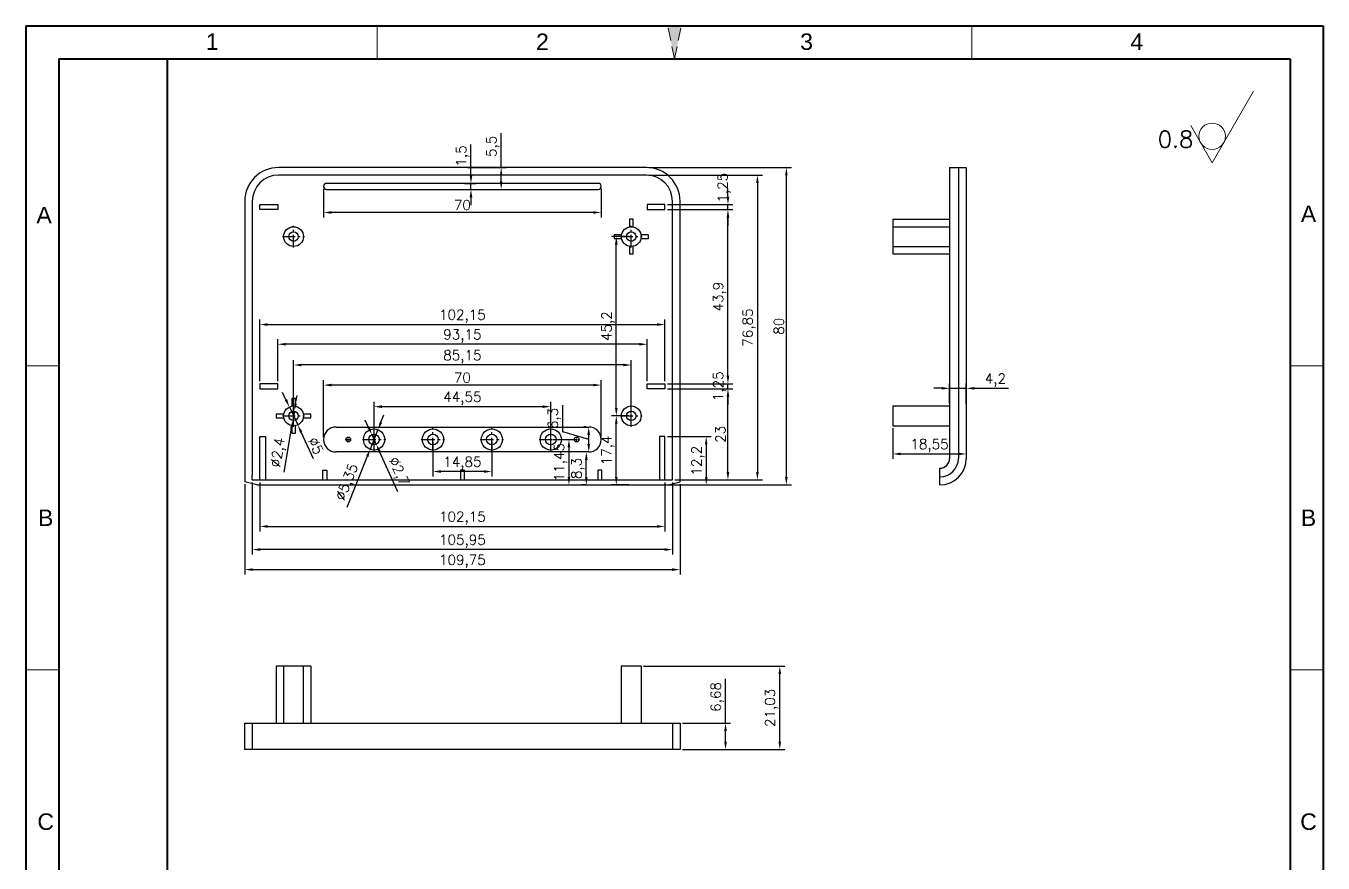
# Model space of a CAD drawing. Header units: millimetres. Extents: x 1936 to 2263, y 580 to 1058.
# Drawn here: x 1936.1 to 2263.2, y 846.7 to 1057.7 of the extents above; entities that cross this region are included whole.
import ezdxf
from ezdxf.enums import TextEntityAlignment as Align

# ---------------------------------------------------------------- set-up
doc = ezdxf.new("R2010")
doc.units = ezdxf.units.MM
for name, pattern in [('ACAD_ISO10W100', [18, 12, -3, 0, -3]), ('CENTER', [50.8, 31.75, -6.35, 6.35, -6.35]), ('HIDDEN2', [4.7625, 3.175, -1.5875])]:
    doc.linetypes.add(name, pattern=pattern)
for name, color, linetype, lineweight in [('dim', 82, 'Continuous', 9), ('图层1', 7, 'ACAD_ISO10W100', 15), ('图层4', 7, 'Continuous', 40), ('图层5', 7, 'HIDDEN2', 15), ('细实线', 3, 'Continuous', 18)]:
    doc.layers.add(name, color=color, linetype=linetype, lineweight=lineweight)
doc.layers.add('尺寸线', color=7, linetype='Continuous')
doc.styles.get("Standard").update_dxf_attribs({"font": 'txt', "bigfont": 'gbcbig.shx'})
doc.styles.add('样式 3', font='arial.ttf', dxfattribs={"height": 3.8})
doc.dimstyles.new('ISO-25', dxfattribs={"dimtxt": 2.5, "dimasz": 2.5, "dimexe": 1.25, "dimexo": 0.625, "dimtad": 1, "dimtxsty": 'Standard', "dimcen": 2.5, "dimadec": 0, "dimazin": 0, "dimtfac": 1, "dimtmove": 0, "dimatfit": 3, "dimfxl": 0, "dimarcsym": 0})

# ---------------------------------------------------------------- blocks, each defined once
blk = doc.blocks.new('*D25')
at = {"layer": 'Defpoints', "color": 0}
for p in [(2092.56, 1022.04), (2127.87, 1022.04), (2098.06, 942.04)]:
    blk.add_point(p, dxfattribs=at)
at = {"layer": 'dim', "color": 0, "lineweight": -2}
for p, q in [((2093.18, 1022.04), (2129.12, 1022.04)), ((2127.87, 944.04), (2127.87, 1020.04)), ((2098.68, 942.04), (2129.12, 942.04))]:
    blk.add_line(p, q, dxfattribs=at)
at = {"layer": 'dim', "color": 0}
for points in [[(2127.53, 1020.04), (2128.2, 1020.04), (2127.87, 1022.04)], [(2127.53, 944.04), (2128.2, 944.04), (2127.87, 942.04)]]:
    blk.add_solid(points, dxfattribs=at)
at = {"layer": 'dim', "color": 0, "insert": (2125.99, 982.04), "char_height": 2.5, "attachment_point": 5, "rotation": 90}
blk.add_mtext('80', dxfattribs=at)
blk = doc.blocks.new('*D26')
at = {"layer": 'Defpoints', "color": 0}
for p in [(2092.56, 1020.14), (2099.16, 943.29), (2120.57, 943.29)]:
    blk.add_point(p, dxfattribs=at)
at = {"layer": 'dim', "color": 0, "lineweight": -2}
for p, q in [((2093.18, 1020.14), (2121.82, 1020.14)), ((2120.57, 1018.14), (2120.57, 945.29)), ((2099.78, 943.29), (2121.82, 943.29))]:
    blk.add_line(p, q, dxfattribs=at)
at = {"layer": 'dim', "color": 0}
for points in [[(2120.24, 1018.14), (2120.9, 1018.14), (2120.57, 1020.14)], [(2120.24, 945.29), (2120.9, 945.29), (2120.57, 943.29)]]:
    blk.add_solid(points, dxfattribs=at)
at = {"layer": 'dim', "color": 0, "insert": (2118.49, 981.71), "char_height": 2.5, "attachment_point": 5, "rotation": 90}
blk.add_mtext('76,85', dxfattribs=at)
blk = doc.blocks.new('*D27')
at = {"layer": 'Defpoints', "color": 0}
for p in [(2097.26, 966.29), (2113.14, 966.29), (2099.16, 943.29)]:
    blk.add_point(p, dxfattribs=at)
at = {"layer": 'dim', "color": 0, "lineweight": -2}
for p, q in [((2097.88, 966.29), (2114.39, 966.29)), ((2113.14, 945.29), (2113.14, 964.29)), ((2099.78, 943.29), (2114.39, 943.29))]:
    blk.add_line(p, q, dxfattribs=at)
at = {"layer": 'dim', "color": 0}
for points in [[(2112.8, 964.29), (2113.47, 964.29), (2113.14, 966.29)], [(2112.8, 945.29), (2113.47, 945.29), (2113.14, 943.29)]]:
    blk.add_solid(points, dxfattribs=at)
at = {"layer": 'dim', "color": 0, "insert": (2111.26, 954.79), "char_height": 2.5, "attachment_point": 5, "rotation": 90}
blk.add_mtext('23', dxfattribs=at)
blk = doc.blocks.new('*D28')
at = {"layer": 'Defpoints', "color": 0}
for p in [(2097.26, 967.54), (2097.26, 966.29), (2113.14, 967.54)]:
    blk.add_point(p, dxfattribs=at)
at = {"layer": 'dim', "color": 0, "lineweight": -2}
for p, q in [((2113.14, 969.54), (2113.14, 971.54)), ((2097.88, 967.54), (2114.39, 967.54)), ((2097.88, 966.29), (2114.39, 966.29)), ((2113.14, 966.29), (2113.14, 967.54)), ((2113.14, 964.29), (2113.14, 962.29))]:
    blk.add_line(p, q, dxfattribs=at)
at = {"layer": 'dim', "color": 0}
for points in [[(2112.8, 969.54), (2113.47, 969.54), (2113.14, 967.54)], [(2112.8, 964.29), (2113.47, 964.29), (2113.14, 966.29)]]:
    blk.add_solid(points, dxfattribs=at)
at = {"layer": 'dim', "color": 0, "insert": (2111.05, 966.91), "char_height": 2.5, "attachment_point": 5, "rotation": 90}
blk.add_mtext('1,25', dxfattribs=at)
blk = doc.blocks.new('*D29')
at = {"layer": 'Defpoints', "color": 0}
for p in [(2097.26, 1011.44), (2113.14, 1011.44), (2097.26, 967.54)]:
    blk.add_point(p, dxfattribs=at)
at = {"layer": 'dim', "color": 0, "lineweight": -2}
for p, q in [((2097.88, 1011.44), (2114.39, 1011.44)), ((2113.14, 969.54), (2113.14, 1009.44)), ((2097.88, 967.54), (2114.39, 967.54))]:
    blk.add_line(p, q, dxfattribs=at)
at = {"layer": 'dim', "color": 0}
for points in [[(2112.8, 1009.44), (2113.47, 1009.44), (2113.14, 1011.44)], [(2112.8, 969.54), (2113.47, 969.54), (2113.14, 967.54)]]:
    blk.add_solid(points, dxfattribs=at)
at = {"layer": 'dim', "color": 0, "insert": (2111.05, 989.49), "char_height": 2.5, "attachment_point": 5, "rotation": 90}
blk.add_mtext('43,9', dxfattribs=at)
blk = doc.blocks.new('*D30')
at = {"layer": 'Defpoints', "color": 0}
for p in [(2097.26, 1012.69), (2097.26, 1011.44), (2113.14, 1012.69)]:
    blk.add_point(p, dxfattribs=at)
at = {"layer": 'dim', "color": 0, "lineweight": -2}
for p, q in [((2113.14, 1014.69), (2113.14, 1016.69)), ((2097.88, 1012.69), (2114.39, 1012.69)), ((2097.88, 1011.44), (2114.39, 1011.44)), ((2113.14, 1011.44), (2113.14, 1012.69)), ((2113.14, 1009.44), (2113.14, 1007.44))]:
    blk.add_line(p, q, dxfattribs=at)
at = {"layer": 'dim', "color": 0}
for points in [[(2112.8, 1014.69), (2113.47, 1014.69), (2113.14, 1012.69)], [(2112.8, 1009.44), (2113.47, 1009.44), (2113.14, 1011.44)]]:
    blk.add_solid(points, dxfattribs=at)
at = {"layer": 'dim', "color": 0, "insert": (2112.18, 1016.96), "char_height": 2.5, "attachment_point": 5, "rotation": 90}
blk.add_mtext('1,25', dxfattribs=at)
blk = doc.blocks.new('*D31')
at = {"layer": 'Defpoints', "color": 0}
for p in [(1991.31, 942.85), (2101.06, 942.85), (2101.06, 920.69)]:
    blk.add_point(p, dxfattribs=at)
at = {"layer": 'dim', "color": 0, "lineweight": -2}
for p, q in [((1991.31, 942.23), (1991.31, 919.44)), ((2101.06, 942.23), (2101.06, 919.44)), ((1993.31, 920.69), (2099.06, 920.69))]:
    blk.add_line(p, q, dxfattribs=at)
at = {"layer": 'dim', "color": 0}
for points in [[(1993.31, 921.02), (1993.31, 920.36), (1991.31, 920.69)], [(2099.06, 921.02), (2099.06, 920.36), (2101.06, 920.69)]]:
    blk.add_solid(points, dxfattribs=at)
at = {"layer": 'dim', "color": 0, "insert": (2046.18, 922.77), "char_height": 2.5, "attachment_point": 5}
blk.add_mtext('109,75', dxfattribs=at)
blk = doc.blocks.new('*D32')
at = {"layer": 'Defpoints', "color": 0}
for p in [(1993.21, 943.29), (2099.16, 943.29), (1993.21, 925.74)]:
    blk.add_point(p, dxfattribs=at)
at = {"layer": 'dim', "color": 0, "lineweight": -2}
for p, q in [((1993.21, 942.66), (1993.21, 924.49)), ((2099.16, 942.66), (2099.16, 924.49)), ((2097.16, 925.74), (1995.21, 925.74))]:
    blk.add_line(p, q, dxfattribs=at)
at = {"layer": 'dim', "color": 0}
for points in [[(1995.21, 926.07), (1995.21, 925.4), (1993.21, 925.74)], [(2097.16, 926.07), (2097.16, 925.4), (2099.16, 925.74)]]:
    blk.add_solid(points, dxfattribs=at)
at = {"layer": 'dim', "color": 0, "insert": (2046.18, 927.82), "char_height": 2.5, "attachment_point": 5}
blk.add_mtext('105,95', dxfattribs=at)
blk = doc.blocks.new('*D33')
at = {"layer": 'Defpoints', "color": 0}
for p in [(1995.11, 943.29), (2097.26, 943.29), (2097.26, 931.58)]:
    blk.add_point(p, dxfattribs=at)
at = {"layer": 'dim', "color": 0, "lineweight": -2}
for p, q in [((1995.11, 942.66), (1995.11, 930.33)), ((2097.26, 942.66), (2097.26, 930.33)), ((1997.11, 931.58), (2095.26, 931.58))]:
    blk.add_line(p, q, dxfattribs=at)
at = {"layer": 'dim', "color": 0}
for points in [[(1997.11, 931.91), (1997.11, 931.24), (1995.11, 931.58)], [(2095.26, 931.91), (2095.26, 931.24), (2097.26, 931.58)]]:
    blk.add_solid(points, dxfattribs=at)
at = {"layer": 'dim', "color": 0, "insert": (2046.18, 933.66), "char_height": 2.5, "attachment_point": 5}
blk.add_mtext('102,15', dxfattribs=at)
blk = doc.blocks.new('*D34')
at = {"layer": 'Defpoints', "color": 0}
for p in [(2084.99, 959.44), (2088.76, 959.44), (2088.76, 942.04)]:
    blk.add_point(p, dxfattribs=at)
at = {"layer": 'dim', "color": 0, "lineweight": -2}
for p, q in [((2088.13, 959.44), (2083.74, 959.44)), ((2084.99, 944.04), (2084.99, 957.44)), ((2088.13, 942.04), (2083.74, 942.04))]:
    blk.add_line(p, q, dxfattribs=at)
at = {"layer": 'dim', "color": 0}
for points in [[(2084.65, 957.44), (2085.32, 957.44), (2084.99, 959.44)], [(2084.65, 944.04), (2085.32, 944.04), (2084.99, 942.04)]]:
    blk.add_solid(points, dxfattribs=at)
at = {"layer": 'dim', "color": 0, "insert": (2082.9, 950.74), "char_height": 2.5, "attachment_point": 5, "rotation": 90}
blk.add_mtext('17,4', dxfattribs=at)
blk = doc.blocks.new('*D35')
at = {"layer": 'Defpoints', "color": 0}
for p in [(2084.99, 1004.64), (2088.76, 1004.64), (2088.76, 959.44)]:
    blk.add_point(p, dxfattribs=at)
at = {"layer": 'dim', "color": 0, "lineweight": -2}
for p, q in [((2088.13, 1004.64), (2083.74, 1004.64)), ((2084.99, 961.44), (2084.99, 1002.64)), ((2088.13, 959.44), (2083.74, 959.44))]:
    blk.add_line(p, q, dxfattribs=at)
at = {"layer": 'dim', "color": 0}
for points in [[(2084.65, 1002.64), (2085.32, 1002.64), (2084.99, 1004.64)], [(2084.65, 961.44), (2085.32, 961.44), (2084.99, 959.44)]]:
    blk.add_solid(points, dxfattribs=at)
at = {"layer": 'dim', "color": 0, "insert": (2082.9, 982.04), "char_height": 2.5, "attachment_point": 5, "rotation": 90}
blk.add_mtext('45,2', dxfattribs=at)
blk = doc.blocks.new('*D36')
at = {"layer": 'Defpoints', "color": 0}
for p in [(2003.61, 972.27), (2003.61, 959.44), (2088.76, 959.44)]:
    blk.add_point(p, dxfattribs=at)
at = {"layer": 'dim', "color": 0, "lineweight": -2}
for p, q in [((2003.61, 960.06), (2003.61, 973.52)), ((2086.76, 972.27), (2005.61, 972.27)), ((2088.76, 960.06), (2088.76, 973.52))]:
    blk.add_line(p, q, dxfattribs=at)
at = {"layer": 'dim', "color": 0}
for points in [[(2005.61, 972.6), (2005.61, 971.93), (2003.61, 972.27)], [(2086.76, 972.6), (2086.76, 971.93), (2088.76, 972.27)]]:
    blk.add_solid(points, dxfattribs=at)
at = {"layer": 'dim', "color": 0, "insert": (2046.18, 974.35), "char_height": 2.5, "attachment_point": 5}
blk.add_mtext('85,15', dxfattribs=at)
blk = doc.blocks.new('*D37')
at = {"layer": 'Defpoints', "color": 0}
for p in [(1999.61, 977.5), (1999.61, 967.54), (2092.76, 967.54)]:
    blk.add_point(p, dxfattribs=at)
at = {"layer": 'dim', "color": 0, "lineweight": -2}
for p, q in [((1999.61, 968.16), (1999.61, 978.75)), ((2092.76, 968.16), (2092.76, 978.75)), ((2090.76, 977.5), (2001.61, 977.5))]:
    blk.add_line(p, q, dxfattribs=at)
at = {"layer": 'dim', "color": 0}
for points in [[(2001.61, 977.83), (2001.61, 977.17), (1999.61, 977.5)], [(2090.76, 977.83), (2090.76, 977.17), (2092.76, 977.5)]]:
    blk.add_solid(points, dxfattribs=at)
at = {"layer": 'dim', "color": 0, "insert": (2046.18, 979.58), "char_height": 2.5, "attachment_point": 5}
blk.add_mtext('93,15', dxfattribs=at)
blk = doc.blocks.new('*D38')
at = {"layer": 'Defpoints', "color": 0}
for p in [(2097.26, 982.46), (1995.11, 967.54), (2097.26, 967.54)]:
    blk.add_point(p, dxfattribs=at)
at = {"layer": 'dim', "color": 0, "lineweight": -2}
for p, q in [((1995.11, 968.16), (1995.11, 983.71)), ((1997.11, 982.46), (2095.26, 982.46)), ((2097.26, 968.16), (2097.26, 983.71))]:
    blk.add_line(p, q, dxfattribs=at)
at = {"layer": 'dim', "color": 0}
for points in [[(1997.11, 982.79), (1997.11, 982.13), (1995.11, 982.46)], [(2095.26, 982.79), (2095.26, 982.13), (2097.26, 982.46)]]:
    blk.add_solid(points, dxfattribs=at)
at = {"layer": 'dim', "color": 0, "insert": (2046.18, 984.54), "char_height": 2.5, "attachment_point": 5}
blk.add_mtext('102,15', dxfattribs=at)
blk = doc.blocks.new('*D39')
at = {"layer": 'Defpoints', "color": 0}
for p in [(2023.91, 961.76), (2023.91, 953.49), (2068.46, 953.49)]:
    blk.add_point(p, dxfattribs=at)
at = {"layer": 'dim', "color": 0, "lineweight": -2}
for p, q in [((2023.91, 954.11), (2023.91, 963.01)), ((2066.46, 961.76), (2025.91, 961.76)), ((2068.46, 954.11), (2068.46, 963.01))]:
    blk.add_line(p, q, dxfattribs=at)
at = {"layer": 'dim', "color": 0}
for points in [[(2025.91, 962.1), (2025.91, 961.43), (2023.91, 961.76)], [(2066.46, 962.1), (2066.46, 961.43), (2068.46, 961.76)]]:
    blk.add_solid(points, dxfattribs=at)
at = {"layer": 'dim', "color": 0, "insert": (2046.18, 963.85), "char_height": 2.5, "attachment_point": 5}
blk.add_mtext('44,55', dxfattribs=at)
blk = doc.blocks.new('*D40')
at = {"layer": 'Defpoints', "color": 0}
for p in [(2068.46, 953.49), (2068.46, 942.04), (2073.05, 942.04)]:
    blk.add_point(p, dxfattribs=at)
at = {"layer": 'dim', "color": 0, "lineweight": -2}
for p, q in [((2069.08, 953.49), (2074.3, 953.49)), ((2073.05, 951.49), (2073.05, 944.04)), ((2069.08, 942.04), (2074.3, 942.04))]:
    blk.add_line(p, q, dxfattribs=at)
at = {"layer": 'dim', "color": 0}
for points in [[(2072.71, 951.49), (2073.38, 951.49), (2073.05, 953.49)], [(2072.71, 944.04), (2073.38, 944.04), (2073.05, 942.04)]]:
    blk.add_solid(points, dxfattribs=at)
at = {"layer": 'dim', "color": 0, "insert": (2070.96, 947.76), "char_height": 2.5, "attachment_point": 5, "rotation": 90}
blk.add_mtext('11,45', dxfattribs=at)
blk = doc.blocks.new('*D41')
at = {"layer": 'Defpoints', "color": 0}
for p in [(2011.18, 967.2), (2011.18, 953.49), (2081.18, 953.49)]:
    blk.add_point(p, dxfattribs=at)
at = {"layer": 'dim', "color": 0, "lineweight": -2}
for p, q in [((2011.18, 954.11), (2011.18, 968.45)), ((2081.18, 954.11), (2081.18, 968.45)), ((2079.18, 967.2), (2013.18, 967.2))]:
    blk.add_line(p, q, dxfattribs=at)
at = {"layer": 'dim', "color": 0}
for points in [[(2013.18, 967.54), (2013.18, 966.87), (2011.18, 967.2)], [(2079.18, 967.54), (2079.18, 966.87), (2081.18, 967.2)]]:
    blk.add_solid(points, dxfattribs=at)
at = {"layer": 'dim', "color": 0, "insert": (2046.18, 969.08), "char_height": 2.5, "attachment_point": 5}
blk.add_mtext('70', dxfattribs=at)
blk = doc.blocks.new('*D42')
at = {"layer": 'Defpoints', "color": 0}
for p in [(2077.43, 950.34), (2078.03, 950.34), (2078.03, 942.04)]:
    blk.add_point(p, dxfattribs=at)
at = {"layer": 'dim', "color": 0, "lineweight": -2}
for p, q in [((2077.41, 950.34), (2076.18, 950.34)), ((2077.43, 944.04), (2077.43, 948.34)), ((2077.41, 942.04), (2076.18, 942.04))]:
    blk.add_line(p, q, dxfattribs=at)
at = {"layer": 'dim', "color": 0}
for points in [[(2077.09, 948.34), (2077.76, 948.34), (2077.43, 950.34)], [(2077.09, 944.04), (2077.76, 944.04), (2077.43, 942.04)]]:
    blk.add_solid(points, dxfattribs=at)
at = {"layer": 'dim', "color": 0, "insert": (2075.34, 946.19), "char_height": 2.5, "attachment_point": 5, "rotation": 90}
blk.add_mtext('8,3', dxfattribs=at)
blk = doc.blocks.new('*D43')
at = {"layer": 'Defpoints', "color": 0}
for p in [(2078.03, 956.64), (2078.03, 956.64), (2078.03, 950.34)]:
    blk.add_point(p, dxfattribs=at)
at = {"layer": 'dim', "color": 0, "lineweight": -2}
for p, q in [((2071.47, 955.46), (2071.47, 962.12)), ((2078.03, 953.49), (2071.47, 955.46)), ((2077.41, 956.64), (2076.78, 956.64)), ((2078.03, 952.34), (2078.03, 954.64)), ((2077.41, 950.34), (2076.78, 950.34))]:
    blk.add_line(p, q, dxfattribs=at)
at = {"layer": 'dim', "color": 0}
for points in [[(2077.7, 954.64), (2078.37, 954.64), (2078.03, 956.64)], [(2077.7, 952.34), (2078.37, 952.34), (2078.03, 950.34)]]:
    blk.add_solid(points, dxfattribs=at)
at = {"layer": 'dim', "color": 0, "insert": (2069.39, 958.79), "char_height": 2.5, "attachment_point": 5, "rotation": 90}
blk.add_mtext('6,3', dxfattribs=at)
blk = doc.blocks.new('*D44')
at = {"layer": 'Defpoints', "color": 0}
for p in [(2024.9, 955.97), (2022.91, 951)]:
    blk.add_point(p, dxfattribs=at)
at = {"layer": 'dim', "color": 0, "lineweight": -2}
for p, q in [((2025.65, 957.83), (2026.39, 959.68)), ((2024.9, 955.97), (2022.91, 951)), ((2017.09, 936.46), (2022.17, 949.15))]:
    blk.add_line(p, q, dxfattribs=at)
at = {"layer": 'dim', "color": 0}
for points in [[(2025.34, 957.95), (2025.96, 957.7), (2024.9, 955.97)], [(2021.86, 949.27), (2022.48, 949.02), (2022.91, 951)]]:
    blk.add_solid(points, dxfattribs=at)
at = {"layer": 'dim', "color": 0, "insert": (2017.32, 942.65), "char_height": 2.5, "attachment_point": 5, "rotation": 68.1686}
blk.add_mtext('∅5,35', dxfattribs=at)
blk = doc.blocks.new('*D45')
at = {"layer": 'Defpoints', "color": 0}
for p in [(2023.35, 954.72), (2024.47, 952.26)]:
    blk.add_point(p, dxfattribs=at)
at = {"layer": 'dim', "color": 0, "lineweight": -2}
for p, q in [((2022.52, 956.54), (2021.7, 958.36)), ((2023.35, 954.72), (2024.47, 952.26)), ((2029.91, 940.27), (2025.29, 950.44))]:
    blk.add_line(p, q, dxfattribs=at)
at = {"layer": 'dim', "color": 0}
for points in [[(2022.83, 956.68), (2022.22, 956.4), (2023.35, 954.72)], [(2025.6, 950.58), (2024.99, 950.3), (2024.47, 952.26)]]:
    blk.add_solid(points, dxfattribs=at)
at = {"layer": 'dim', "color": 0, "insert": (2029.91, 945.3), "char_height": 2.5, "attachment_point": 5, "rotation": 294.4109}
blk.add_mtext('∅2,7', dxfattribs=at)
blk = doc.blocks.new('*D46')
at = {"layer": 'Defpoints', "color": 0}
for p in [(2002.55, 961.7), (2004.67, 957.17)]:
    blk.add_point(p, dxfattribs=at)
at = {"layer": 'dim', "color": 0, "lineweight": -2}
for p, q in [((2001.7, 963.51), (2000.85, 965.32)), ((2002.55, 961.7), (2004.67, 957.17)), ((2008.67, 948.65), (2005.52, 955.36))]:
    blk.add_line(p, q, dxfattribs=at)
at = {"layer": 'dim', "color": 0}
for points in [[(2002, 963.65), (2001.39, 963.37), (2002.55, 961.7)], [(2005.82, 955.51), (2005.22, 955.22), (2004.67, 957.17)]]:
    blk.add_solid(points, dxfattribs=at)
at = {"layer": 'dim', "color": 0, "insert": (2009.22, 951.9), "char_height": 2.5, "attachment_point": 5, "rotation": 295.1411}
blk.add_mtext('∅5', dxfattribs=at)
blk = doc.blocks.new('*D47')
at = {"layer": 'Defpoints', "color": 0}
for p in [(2003.81, 960.62), (2003.41, 958.25)]:
    blk.add_point(p, dxfattribs=at)
at = {"layer": 'dim', "color": 0, "lineweight": -2}
for p, q in [((2004.14, 962.59), (2004.48, 964.56)), ((2003.81, 960.62), (2003.41, 958.25)), ((2001.21, 945.27), (2003.07, 956.28))]:
    blk.add_line(p, q, dxfattribs=at)
at = {"layer": 'dim', "color": 0}
for points in [[(2003.82, 962.65), (2004.47, 962.54), (2003.81, 960.62)], [(2002.74, 956.34), (2003.4, 956.23), (2003.41, 958.25)]]:
    blk.add_solid(points, dxfattribs=at)
at = {"layer": 'dim', "color": 0, "insert": (1999.92, 950.14), "char_height": 2.5, "attachment_point": 5, "rotation": 80.3702}
blk.add_mtext('∅2,4', dxfattribs=at)
blk = doc.blocks.new('*D48')
at = {"layer": 'Defpoints', "color": 0}
for p in [(2011.18, 1017.29), (2081.18, 1017.29), (2011.18, 1010.72)]:
    blk.add_point(p, dxfattribs=at)
at = {"layer": 'dim', "color": 0, "lineweight": -2}
for p, q in [((2011.18, 1016.66), (2011.18, 1009.47)), ((2081.18, 1016.66), (2081.18, 1009.47)), ((2079.18, 1010.72), (2013.18, 1010.72))]:
    blk.add_line(p, q, dxfattribs=at)
at = {"layer": 'dim', "color": 0}
for points in [[(2013.18, 1011.05), (2013.18, 1010.38), (2011.18, 1010.72)], [(2079.18, 1011.05), (2079.18, 1010.38), (2081.18, 1010.72)]]:
    blk.add_solid(points, dxfattribs=at)
at = {"layer": 'dim', "color": 0, "insert": (2046.18, 1012.59), "char_height": 2.5, "attachment_point": 5}
blk.add_mtext('70', dxfattribs=at)
blk = doc.blocks.new('*D49')
at = {"layer": 'Defpoints', "color": 0}
for p in [(2046.18, 1018.04), (2048.34, 1018.04), (2046.18, 1016.54)]:
    blk.add_point(p, dxfattribs=at)
at = {"layer": 'dim', "color": 0, "lineweight": -2}
for p, q in [((2048.34, 1020.04), (2048.34, 1027.87)), ((2046.81, 1018.04), (2049.59, 1018.04)), ((2048.34, 1016.54), (2048.34, 1018.04)), ((2046.81, 1016.54), (2049.59, 1016.54)), ((2048.34, 1014.54), (2048.34, 1012.54))]:
    blk.add_line(p, q, dxfattribs=at)
at = {"layer": 'dim', "color": 0}
for points in [[(2048.01, 1020.04), (2048.68, 1020.04), (2048.34, 1018.04)], [(2048.01, 1014.54), (2048.68, 1014.54), (2048.34, 1016.54)]]:
    blk.add_solid(points, dxfattribs=at)
at = {"layer": 'dim', "color": 0, "insert": (2046.26, 1024.95), "char_height": 2.5, "attachment_point": 5, "rotation": 90}
blk.add_mtext('1,5', dxfattribs=at)
blk = doc.blocks.new('*D50')
at = {"layer": 'Defpoints', "color": 0}
for p in [(2046.81, 1022.04), (2055.96, 1022.04), (2046.81, 1016.54)]:
    blk.add_point(p, dxfattribs=at)
at = {"layer": 'dim', "color": 0, "lineweight": -2}
for p, q in [((2055.96, 1022.04), (2055.96, 1030.7)), ((2047.43, 1022.04), (2057.21, 1022.04)), ((2055.96, 1018.54), (2055.96, 1020.04)), ((2047.43, 1016.54), (2057.21, 1016.54))]:
    blk.add_line(p, q, dxfattribs=at)
at = {"layer": 'dim', "color": 0}
for points in [[(2055.62, 1020.04), (2056.29, 1020.04), (2055.96, 1022.04)], [(2055.62, 1018.54), (2056.29, 1018.54), (2055.96, 1016.54)]]:
    blk.add_solid(points, dxfattribs=at)
at = {"layer": 'dim', "color": 0, "insert": (2053.87, 1027.37), "char_height": 2.5, "attachment_point": 5, "rotation": 90}
blk.add_mtext('5,5', dxfattribs=at)
blk = doc.blocks.new('*D51')
at = {"layer": 'Defpoints', "color": 0}
for p in [(2038.76, 953.49), (2053.61, 953.49), (2038.76, 945.42)]:
    blk.add_point(p, dxfattribs=at)
at = {"layer": 'dim', "color": 0, "lineweight": -2}
for p, q in [((2038.76, 952.86), (2038.76, 944.17)), ((2053.61, 952.86), (2053.61, 944.17)), ((2051.61, 945.42), (2040.76, 945.42))]:
    blk.add_line(p, q, dxfattribs=at)
at = {"layer": 'dim', "color": 0}
for points in [[(2040.76, 945.75), (2040.76, 945.09), (2038.76, 945.42)], [(2051.61, 945.75), (2051.61, 945.09), (2053.61, 945.42)]]:
    blk.add_solid(points, dxfattribs=at)
at = {"layer": 'dim', "color": 0, "insert": (2046.18, 947.5), "char_height": 2.5, "attachment_point": 5}
blk.add_mtext('14,85', dxfattribs=at)
blk = doc.blocks.new('*D52')
at = {"layer": 'Defpoints', "color": 0}
for p in [(2097.26, 954.24), (2097.26, 942.04), (2107.66, 942.04)]:
    blk.add_point(p, dxfattribs=at)
at = {"layer": 'dim', "color": 0, "lineweight": -2}
for p, q in [((2097.88, 954.24), (2108.91, 954.24)), ((2107.66, 952.24), (2107.66, 944.04)), ((2097.88, 942.04), (2108.91, 942.04))]:
    blk.add_line(p, q, dxfattribs=at)
at = {"layer": 'dim', "color": 0}
for points in [[(2107.33, 952.24), (2107.99, 952.24), (2107.66, 954.24)], [(2107.33, 944.04), (2107.99, 944.04), (2107.66, 942.04)]]:
    blk.add_solid(points, dxfattribs=at)
at = {"layer": 'dim', "color": 0, "insert": (2105.58, 948.14), "char_height": 2.5, "attachment_point": 5, "rotation": 90}
blk.add_mtext('12,2', dxfattribs=at)
blk = doc.blocks.new('*D53')
at = {"layer": 'Defpoints', "color": 0}
for p in [(2154.69, 956.94), (2173.24, 956.94), (2173.24, 949.85)]:
    blk.add_point(p, dxfattribs=at)
at = {"layer": 'dim', "color": 0, "lineweight": -2}
for p, q in [((2154.69, 956.31), (2154.69, 948.6)), ((2173.24, 956.31), (2173.24, 948.6)), ((2156.69, 949.85), (2171.24, 949.85))]:
    blk.add_line(p, q, dxfattribs=at)
at = {"layer": 'dim', "color": 0}
for points in [[(2156.69, 950.19), (2156.69, 949.52), (2154.69, 949.85)], [(2171.24, 950.19), (2171.24, 949.52), (2173.24, 949.85)]]:
    blk.add_solid(points, dxfattribs=at)
at = {"layer": 'dim', "color": 0, "insert": (2163.96, 951.94), "char_height": 2.5, "attachment_point": 5}
blk.add_mtext('18,55', dxfattribs=at)
blk = doc.blocks.new('*D54')
at = {"layer": 'Defpoints', "color": 0}
for p in [(2173.24, 966.39), (2169.04, 961.94), (2173.24, 961.94)]:
    blk.add_point(p, dxfattribs=at)
at = {"layer": 'dim', "color": 0, "lineweight": -2}
for p, q in [((2167.04, 966.39), (2165.04, 966.39)), ((2169.04, 962.56), (2169.04, 967.64)), ((2169.04, 966.39), (2173.24, 966.39)), ((2173.24, 962.56), (2173.24, 967.64)), ((2175.24, 966.39), (2183.91, 966.39))]:
    blk.add_line(p, q, dxfattribs=at)
at = {"layer": 'dim', "color": 0}
for points in [[(2167.04, 966.72), (2167.04, 966.06), (2169.04, 966.39)], [(2175.24, 966.72), (2175.24, 966.06), (2173.24, 966.39)]]:
    blk.add_solid(points, dxfattribs=at)
at = {"layer": 'dim', "color": 0, "insert": (2180.57, 968.47), "char_height": 2.5, "attachment_point": 5}
blk.add_mtext('4,2', dxfattribs=at)
blk = doc.blocks.new('*D55')
at = {"layer": 'Defpoints', "color": 0}
for p in [(2101.06, 882), (2112.53, 882), (2101.06, 875.33)]:
    blk.add_point(p, dxfattribs=at)
at = {"layer": 'dim', "color": 0, "lineweight": -2}
for p, q in [((2112.53, 882), (2112.53, 893.17)), ((2101.68, 882), (2113.78, 882)), ((2112.53, 877.33), (2112.53, 880)), ((2101.68, 875.33), (2113.78, 875.33))]:
    blk.add_line(p, q, dxfattribs=at)
at = {"layer": 'dim', "color": 0}
for points in [[(2112.2, 880), (2112.86, 880), (2112.53, 882)], [(2112.2, 877.33), (2112.86, 877.33), (2112.53, 875.33)]]:
    blk.add_solid(points, dxfattribs=at)
at = {"layer": 'dim', "color": 0, "insert": (2110.45, 888.59), "char_height": 2.5, "attachment_point": 5, "rotation": 90}
blk.add_mtext('6,68', dxfattribs=at)
blk = doc.blocks.new('*D56')
at = {"layer": 'Defpoints', "color": 0}
for p in [(2091.22, 896.35), (2126.21, 896.35), (2101.68, 875.33)]:
    blk.add_point(p, dxfattribs=at)
at = {"layer": 'dim', "color": 0, "lineweight": -2}
for p, q in [((2091.84, 896.35), (2127.46, 896.35)), ((2126.21, 877.33), (2126.21, 894.35)), ((2102.31, 875.33), (2127.46, 875.33))]:
    blk.add_line(p, q, dxfattribs=at)
at = {"layer": 'dim', "color": 0}
for points in [[(2125.88, 894.35), (2126.54, 894.35), (2126.21, 896.35)], [(2125.88, 877.33), (2126.54, 877.33), (2126.21, 875.33)]]:
    blk.add_solid(points, dxfattribs=at)
at = {"layer": 'dim', "color": 0, "insert": (2124.13, 885.84), "char_height": 2.5, "attachment_point": 5, "rotation": 90}
blk.add_mtext('21,03', dxfattribs=at)

msp = doc.modelspace()

# ---------------------------------------------------------------- hatches: boundary and pattern name
at = {"layer": '图层5'}
msp.add_hatch(color=0, dxfattribs=at).paths.add_polyline_path([(2099.661, 1049.409), (2097.947, 1057.735), (2101.374, 1057.735)])

# ---------------------------------------------------------------- linework, layer by layer
for p, q in [((2092.559, 1022.038), (1999.809, 1022.038)), ((2169.039, 1022.038), (2173.239, 1022.038)), ((2169.039, 1022.038), (2169.039, 948.713)), ((2171.239, 1022.038), (2171.239, 948.713)), ((2173.239, 1022.038), (2173.239, 948.713)), ((2092.559, 1020.138), (1999.809, 1020.138)), ((1991.309, 1013.538), (1991.309, 942.852)), ((1993.209, 1013.538), (1993.209, 944.538)), ((2099.159, 944.538), (2099.159, 1013.538)), ((2101.059, 942.852), (2101.059, 1013.538)), ((2154.689, 1009.032), (2169.039, 1009.032)), ((2154.689, 1009.032), (2154.689, 1000.328)), ((2154.689, 1007.138), (2169.039, 1007.138)), ((2154.689, 1002.138), (2169.039, 1002.138)), ((2154.689, 1000.328), (2169.039, 1000.328)), ((2154.689, 961.938), (2169.039, 961.938)), ((2154.689, 961.938), (2154.689, 956.938)), ((2154.689, 956.938), (2169.039, 956.938)), ((1995.109, 943.288), (1995.109, 954.238)), ((1995.109, 954.238), (1996.509, 954.238)), ((1996.509, 954.238), (1996.509, 943.288)), ((2097.259, 954.238), (2095.859, 954.238)), ((2095.859, 954.238), (2095.859, 943.288)), ((2097.259, 943.288), (2097.259, 954.238)), ((2011.009, 943.288), (2011.009, 945.795)), ((2011.009, 945.795), (2012.009, 945.795)), ((2012.009, 945.795), (2012.009, 943.288)), ((2046.684, 945.795), (2045.684, 945.795)), ((2045.684, 945.795), (2045.684, 943.288)), ((2046.684, 943.288), (2046.684, 945.795)), ((2081.359, 945.795), (2080.359, 945.795)), ((2080.359, 945.795), (2080.359, 943.288)), ((2081.359, 943.288), (2081.359, 945.795)), ((2166.564, 942.038), (2166.564, 946.238)), ((1994.309, 942.038), (1991.309, 942.852)), ((1993.209, 943.288), (1993.209, 944.538)), ((1993.209, 943.288), (2099.159, 943.288)), ((1994.309, 942.038), (2098.059, 942.038)), ((2098.059, 942.038), (2101.059, 942.852)), ((2099.159, 943.288), (2099.159, 944.538)), ((1999.257, 896.353), (1999.257, 882.003)), ((2007.96, 896.353), (1999.257, 896.353)), ((2001.066, 896.353), (2001.066, 882.003)), ((2006.066, 896.353), (2006.066, 882.003)), ((2007.96, 896.353), (2007.96, 882.003)), ((2086.216, 896.353), (2086.216, 882.003)), ((2091.216, 896.353), (2086.216, 896.353)), ((2091.216, 896.353), (2091.216, 882.003)), ((1991.309, 875.328), (1991.309, 882.003)), ((1991.309, 882.003), (2101.059, 882.003)), ((1993.209, 882.003), (1993.209, 875.328)), ((2099.159, 882.003), (2099.159, 875.328)), ((2101.059, 882.003), (2101.059, 875.328)), ((2101.059, 875.328), (1991.309, 875.328))]:
    msp.add_line(p, q)
at = {"color": 1, "linetype": 'CENTER', "ltscale": 0.1}
for p, q in [((2003.609, 1001.888), (2003.609, 1007.388)), ((2088.759, 1001.888), (2088.759, 1007.388)), ((2000.859, 1004.638), (2006.359, 1004.638)), ((2086.009, 1004.638), (2091.509, 1004.638)), ((2003.609, 956.688), (2003.609, 962.188)), ((2088.759, 956.688), (2088.759, 962.188)), ((2000.859, 959.438), (2006.359, 959.438)), ((2086.009, 959.438), (2091.509, 959.438))]:
    msp.add_line(p, q, dxfattribs=at)
at = {"color": 1, "linetype": 'CENTER', "ltscale": 0.107}
for p, q in [((2023.909, 950.546), (2023.909, 956.431)), ((2038.759, 950.546), (2038.759, 956.431)), ((2053.609, 950.546), (2053.609, 956.431)), ((2068.459, 950.546), (2068.459, 956.431)), ((2020.966, 953.488), (2026.851, 953.488)), ((2035.816, 953.488), (2041.701, 953.488)), ((2050.666, 953.488), (2056.551, 953.488)), ((2065.516, 953.488), (2071.401, 953.488))]:
    msp.add_line(p, q, dxfattribs=at)
at = {"color": 1, "linetype": 'CENTER', "ltscale": 0.024}
for p, q in [((2016.749, 953.488), (2018.069, 953.488)), ((2017.409, 952.828), (2017.409, 954.148)), ((2074.299, 953.488), (2075.619, 953.488)), ((2074.959, 952.828), (2074.959, 954.148))]:
    msp.add_line(p, q, dxfattribs=at)
for points in [[(2080.434, 1018.038), (2011.934, 1018.038)], [(2011.934, 1016.538), (2080.434, 1016.538)], [(2089.215, 1007.096), (2089.215, 1008.99), (2088.302, 1008.99), (2088.302, 1007.096)], [(2086.301, 1005.095), (2084.407, 1005.095), (2084.407, 1004.181), (2086.301, 1004.181)], [(2091.216, 1004.181), (2093.11, 1004.181), (2093.11, 1005.095), (2091.216, 1005.095)], [(2088.302, 1002.18), (2088.302, 1000.286), (2089.215, 1000.286), (2089.215, 1002.18)], [(2004.065, 961.896), (2004.065, 963.79), (2003.152, 963.79), (2003.152, 961.896)], [(2001.151, 959.895), (1999.257, 959.895), (1999.257, 958.981), (2001.151, 958.981)], [(2006.066, 958.981), (2007.96, 958.981), (2007.96, 959.895), (2006.066, 959.895)], [(2003.152, 956.98), (2003.152, 955.086), (2004.065, 955.086), (2004.065, 956.98)], [(2014.334, 956.638), (2078.034, 956.638)], [(2078.034, 950.338), (2014.334, 950.338)]]:
    msp.add_lwpolyline(points)
for points in [[(1999.609, 1012.688), (1999.609, 1011.438), (1995.109, 1011.438), (1995.109, 1012.688)], [(2092.759, 1012.688), (2092.759, 1011.438), (2097.259, 1011.438), (2097.259, 1012.688)], [(1999.609, 966.288), (1999.609, 967.538), (1995.109, 967.538), (1995.109, 966.288)], [(2092.759, 966.288), (2092.759, 967.538), (2097.259, 967.538), (2097.259, 966.288)]]:
    msp.add_lwpolyline(points, close=True)
for centre, radius in [((2003.609, 1004.638), 2.5), ((2003.609, 1004.638), 1.2), ((2088.759, 1004.638), 2.5), ((2088.759, 1004.638), 1.2), ((2003.609, 959.438), 2.5), ((2088.759, 959.438), 2.5), ((2003.609, 959.438), 1.2), ((2088.759, 959.438), 1.2), ((2023.909, 953.488), 2.675), ((2038.759, 953.488), 2.675), ((2053.609, 953.488), 2.675), ((2068.459, 953.488), 2.675), ((2017.409, 953.488), 0.6), ((2023.909, 953.488), 1.35), ((2038.759, 953.488), 1.35), ((2053.609, 953.488), 1.35), ((2068.459, 953.488), 1.35), ((2074.959, 953.488), 0.6)]:
    msp.add_circle(centre, radius)
for centre, radius, start, end in [((1999.809, 1013.538), 8.5, 90, 180), ((2092.559, 1013.538), 8.5, 0, 90), ((1999.809, 1013.538), 6.6, 90, 180), ((2011.934, 1017.288), 0.75, 90, 270), ((2080.434, 1017.288), 0.75, 270, 90), ((2092.559, 1013.538), 6.6, 0, 90), ((2014.334, 953.488), 3.15, 90, 270), ((2078.034, 953.488), 3.15, 270, 90), ((2166.564, 948.713), 6.675, 270, 0), ((2166.564, 948.713), 2.475, 270, 0), ((2166.564, 948.713), 4.675, 270, 0)]:
    msp.add_arc(centre, radius, start, end)
at = {"layer": '图层1', "color": 0}
for p, q in [((2024.725, 1049.409), (2024.725, 1057.735)), ((2174.596, 1049.409), (2174.596, 1057.735)), ((1944.461, 972.059), (1936.134, 972.059)), ((2263.187, 972.059), (2254.861, 972.059)), ((1944.461, 895.458), (1936.134, 895.458)), ((2263.187, 895.458), (2254.861, 895.458))]:
    msp.add_line(p, q, dxfattribs=at)
at = {"layer": '图层4', "color": 0}
msp.add_line((1971.789, 588.304), (1971.789, 1049.409), dxfattribs=at)
at = {"layer": '图层5', "color": 0}
for q in [(2097.947, 1057.735), (2101.374, 1057.735)]:
    msp.add_line((2099.661, 1049.409), q, dxfattribs=at)
at = {"layer": '尺寸线', "color": 0, "lineweight": 40}
for p, q in [((1936.134, 1057.735), (2263.187, 1057.735)), ((1936.134, 1057.735), (1936.134, 579.978)), ((2263.187, 1057.735), (2263.187, 579.978)), ((1944.461, 1049.409), (2254.861, 1049.409)), ((1944.461, 1049.409), (1944.461, 588.304)), ((2254.861, 1049.409), (2254.861, 588.304))]:
    msp.add_line(p, q, dxfattribs=at)
at = {"layer": '细实线', "color": 0}
for p, q in [((2235.227, 1023.263), (2245.635, 1041.289)), ((2229.807, 1032.651), (2235.227, 1023.263))]:
    msp.add_line(p, q, dxfattribs=at)
msp.add_circle((2235.227, 1029.924), 3.33, dxfattribs=at)

# ---------------------------------------------------------------- texts
at = {"layer": '图层1', "color": 0, "style": '样式 3'}
for s, p in [('B', (1941.116, 933.758)), ('B', (2259.519, 933.758)), ('C', (1941.116, 857.157)), ('C', (2259.519, 857.157))]:
    msp.add_text(s, height=4.163, dxfattribs=at).set_placement(p, align=Align.MIDDLE)
at = {"layer": '图层5', "color": 0, "style": '样式 3'}
for s, p in [('1', (1983.094, 1053.773)), ('2', (2066.356, 1053.773)), ('3', (2132.966, 1053.773)), ('4', (2216.227, 1053.773)), ('A', (1940.712, 1010.056)), ('A', (2259.519, 1010.359))]:
    msp.add_text(s, height=4.163, dxfattribs=at).set_placement(p, align=Align.MIDDLE)
at = {"layer": '细实线', "color": 0, "insert": (2221.537, 1031.256), "char_height": 4.1631, "width": 15.54271, "attachment_point": 1}
msp.add_mtext('0.8', dxfattribs=at)

# ---------------------------------------------------------------- dimensions: what is measured, and where the dimension line sits
at = {"layer": 'dim'}
for base, p1, p2, override, picture, middle in [((2055.956, 1022.038), (2046.809, 1016.538), (2046.809, 1022.038), {"dimasz": 2}, '*D50', (2053.873, 1027.371)), ((2048.345, 1018.038), (2046.184, 1016.538), (2046.184, 1018.038), {"dimasz": 2}, '*D49', (2046.262, 1024.955)), ((2127.867, 1022.038), (2098.059, 942.038), (2092.559, 1022.038), {"dimasz": 2}, '*D25', (2125.992, 982.038)), ((2120.571, 943.288), (2092.559, 1020.138), (2099.159, 943.288), {"dimasz": 2}, '*D26', (2118.488, 981.713)), ((2113.136, 1011.438), (2097.259, 967.538), (2097.259, 1011.438), {"dimasz": 2, "dimtmove": 1}, '*D29', (2111.052, 989.488)), ((2084.987, 1004.638), (2088.759, 959.438), (2088.759, 1004.638), {"dimasz": 2, "dimtmove": 1}, '*D35', (2082.903, 982.038)), ((2113.136, 966.288), (2099.159, 943.288), (2097.259, 966.288), {"dimasz": 2}, '*D27', (2111.261, 954.788)), ((2078.034, 956.638), (2078.034, 950.338), (2078.034, 956.638), {"dimasz": 2, "dimtmove": 1}, '*D43', (2069.388, 956.082)), ((2084.987, 959.438), (2088.759, 942.038), (2088.759, 959.438), {"dimasz": 2}, '*D34', (2082.903, 950.738)), ((2073.047, 942.038), (2068.459, 953.488), (2068.459, 942.038), {"dimasz": 2}, '*D40', (2070.964, 947.763)), ((2107.659, 942.038), (2097.259, 954.238), (2097.259, 942.038), {"dimasz": 2}, '*D52', (2105.576, 948.138)), ((2077.427, 950.338), (2078.034, 942.038), (2078.034, 950.338), {"dimasz": 2}, '*D42', (2075.343, 946.188)), ((2126.208345063, 896.352615471), (2101.683556769, 875.327615471), (2091.21647726, 896.352615471), {"dimasz": 2}, '*D56', (2124.125011729, 885.840115471)), ((2112.529076712, 882.002615471), (2101.058556769, 875.327615471), (2101.058556769, 882.002615471), {"dimasz": 2}, '*D55', (2110.445743379, 888.585948805))]:
    dim = msp.add_linear_dim(base=base, p1=p1, p2=p2, angle=90, dimstyle='ISO-25', override=override, dxfattribs=at)
    dim.commit()
    dim.dimension.update_dxf_attribs({"geometry": picture, "text_midpoint": middle})
for base, p1, p2, picture, middle in [((2011.184, 1010.716), (2081.184, 1017.288), (2011.184, 1017.288), '*D48', (2046.184, 1012.591)), ((2097.259, 982.46), (1995.109, 967.538), (2097.259, 967.538), '*D38', (2046.184, 984.544)), ((1999.609, 977.498), (2092.759, 967.538), (1999.609, 967.538), '*D37', (2046.184, 979.582)), ((2003.609, 972.268), (2088.759, 959.438), (2003.609, 959.438), '*D36', (2046.184, 974.351)), ((2011.184, 967.204), (2081.184, 953.488), (2011.184, 953.488), '*D41', (2046.184, 969.079)), ((2173.239, 966.39), (2169.039, 961.938), (2173.239, 961.938), '*D54', (2180.572, 968.474)), ((2023.909, 961.764), (2068.459, 953.488), (2023.909, 953.488), '*D39', (2046.184, 963.847)), ((2173.239, 949.852), (2154.689, 956.938), (2173.239, 956.938), '*D53', (2163.964, 951.936)), ((2038.759, 945.419), (2053.609, 953.488), (2038.759, 953.488), '*D51', (2046.184, 947.502)), ((2101.059, 920.689), (1991.309, 942.852), (2101.059, 942.852), '*D31', (2046.184, 922.773)), ((1993.209, 925.738), (2099.159, 943.288), (1993.209, 943.288), '*D32', (2046.184, 927.821)), ((2097.259, 931.578), (1995.109, 943.288), (2097.259, 943.288), '*D33', (2046.184, 933.661))]:
    dim = msp.add_linear_dim(base=base, p1=p1, p2=p2, dimstyle='ISO-25', override={"dimasz": 2}, dxfattribs=at)
    dim.commit()
    dim.dimension.update_dxf_attribs({"geometry": picture, "text_midpoint": middle})
for base, p1, p2, picture, middle in [((2113.136, 1012.688), (2097.259, 1011.438), (2097.259, 1012.688), '*D30', (2114.263, 1016.958)), ((2113.136, 967.538), (2097.259, 966.288), (2097.259, 967.538), '*D28', (2113.136, 966.913))]:
    dim = msp.add_linear_dim(base=base, p1=p1, p2=p2, angle=90, dimstyle='ISO-25', override={"dimasz": 2, "dimtmove": 1}, dxfattribs=at)
    dim.commit()
    dim.dimension.update_dxf_attribs({"geometry": picture, "text_midpoint": middle, "dimtype": 160})
for p1, p2, picture, middle in [((2002.546, 961.701), (2004.671, 957.175), '*D46', (2009.218, 951.899)), ((2003.809, 960.621), (2003.408, 958.255), '*D47', (1999.918, 950.141)), ((2024.903, 955.971), (2022.914, 951.005), '*D44', (2017.323, 942.652)), ((2023.351, 954.717), (2024.466, 952.259), '*D45', (2029.911, 945.304))]:
    dim = msp.add_diameter_dim_2p(p1=p1, p2=p2, dimstyle='ISO-25', override={"dimasz": 2}, dxfattribs=at)
    dim.commit()
    dim.dimension.update_dxf_attribs({"geometry": picture, "text_midpoint": middle})

doc.saveas('drawing.dxf')
